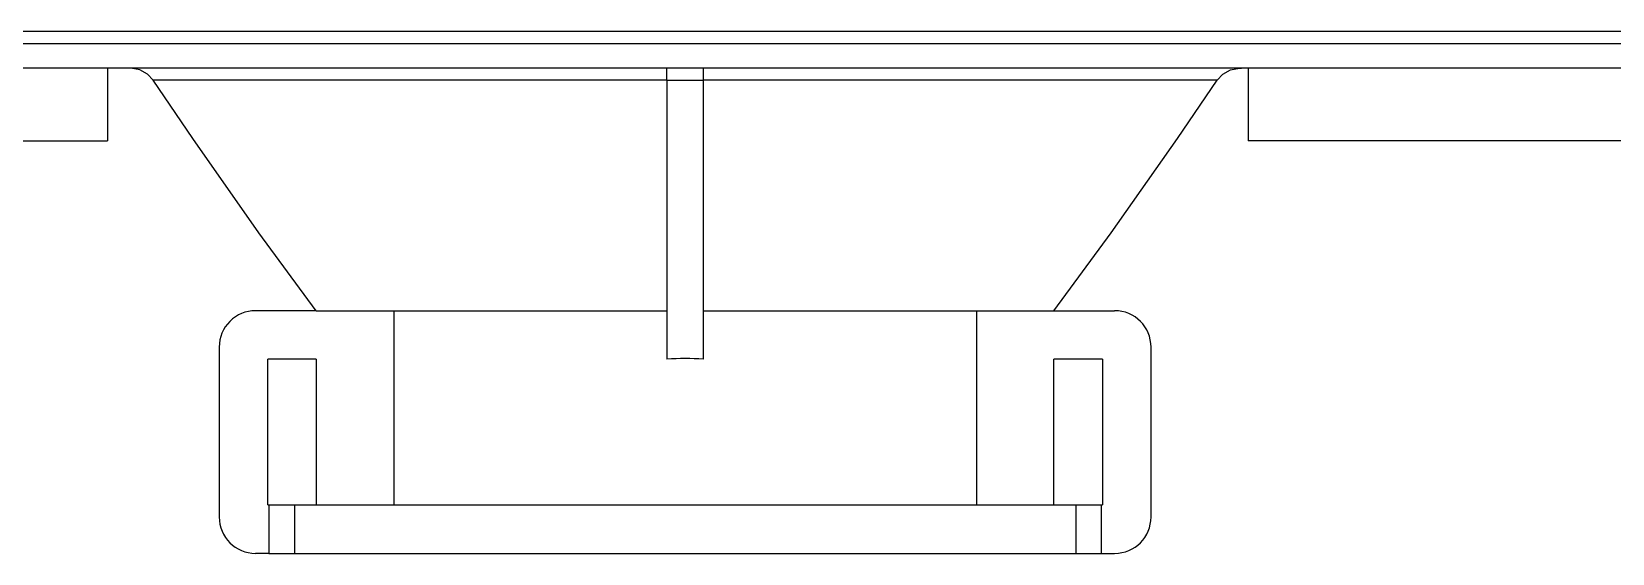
# Model space of a CAD drawing. Header units: millimetres. Extents: x -2653 to 6698, y -4403 to -42.
# Drawn here: x -1253 to -1153.1, y -865 to -832 of the extents above; entities that cross this region are included whole.
import ezdxf

# ---------------------------------------------------------------- set-up
doc = ezdxf.new("R2010")
doc.units = ezdxf.units.MM
doc.header["$MEASUREMENT"] = 0

# ---------------------------------------------------------------- blocks, each defined once
blk = doc.blocks.new('BX22012-1成')
at = {"color": 0, "lineweight": -3}
for p, q in [((1197.788, 69.237), (863.718, 69.237)), ((1197.788, 68.471), (863.718, 68.471)), ((1197.788, 66.939), (863.718, 66.939)), ((1029.297, 66.173), (996.856, 66.173)), ((1064.037, 66.173), (1031.596, 66.173)), ((931.145, 62.341), (993.975, 62.341)), ((1130.361, 62.341), (1065.998, 62.341)), ((1007.156, 39.355), (1053.737, 39.355)), ((1007.156, 36.29), (1053.737, 36.29))]:
    blk.add_line(p, q, dxfattribs=at)
at = {"color": 0, "lineweight": -3, "ltscale": 0.101351}
for p, q in [((993.975, 66.939), (993.975, 62.341)), ((1065.998, 66.939), (1065.998, 62.341))]:
    blk.add_line(p, q, dxfattribs=at)
at = {"color": 0, "lineweight": -3, "ltscale": 0.016892}
for p, q in [((1029.297, 66.173), (1029.297, 66.939)), ((1031.596, 66.939), (1031.596, 66.173))]:
    blk.add_line(p, q, dxfattribs=at)
at = {"color": 0, "lineweight": -3, "ltscale": 0.050676}
blk.add_line((1029.297, 66.173), (1031.596, 66.173), dxfattribs=at)
at = {"color": 0, "lineweight": -3, "ltscale": 0.388406}
for p, q in [((1029.297, 66.173), (1029.297, 48.554)), ((1031.596, 66.173), (1031.596, 48.554))]:
    blk.add_line(p, q, dxfattribs=at)
at = {"color": 0, "lineweight": -3, "ltscale": 0.08446}
blk.add_line((1007.156, 51.614), (1003.324, 51.614), dxfattribs=at)
at = {"color": 0, "lineweight": -3, "ltscale": 0.108064}
blk.add_line((1007.156, 51.614), (1012.057, 51.614), dxfattribs=at)
at = {"color": 0, "lineweight": -3, "ltscale": 0.27027}
for p, q in [((1012.057, 51.614), (1012.057, 39.355)), ((1048.836, 51.614), (1048.836, 39.355))]:
    blk.add_line(p, q, dxfattribs=at)
at = {"color": 0, "lineweight": -3, "ltscale": 0.380067}
for p, q in [((1012.057, 51.614), (1029.297, 51.614)), ((1031.596, 51.614), (1048.836, 51.614))]:
    blk.add_line(p, q, dxfattribs=at)
at = {"color": 0, "lineweight": -3, "ltscale": 0.192522}
blk.add_line((1048.836, 51.614), (1057.568, 51.614), dxfattribs=at)
at = {"color": 0, "lineweight": -3, "ltscale": 0.236486}
for p, q in [((1001.026, 49.316), (1001.026, 38.589)), ((1059.867, 38.589), (1059.867, 49.316))]:
    blk.add_line(p, q, dxfattribs=at)
at = {"color": 0, "lineweight": -3, "ltscale": 0.067567}
for p, q in [((1007.156, 48.55), (1004.091, 48.55)), ((1056.802, 48.55), (1053.737, 48.55)), ((1004.171, 39.355), (1004.171, 36.29)), ((1005.779, 39.355), (1005.779, 36.29)), ((1055.113, 39.355), (1055.113, 36.29)), ((1056.722, 39.355), (1056.722, 36.29))]:
    blk.add_line(p, q, dxfattribs=at)
at = {"color": 0, "lineweight": -3, "ltscale": 0.202702}
for p, q in [((1004.091, 39.355), (1004.091, 48.55)), ((1007.156, 48.55), (1007.156, 39.355)), ((1053.737, 39.355), (1053.737, 48.55)), ((1056.802, 48.55), (1056.802, 39.355))]:
    blk.add_line(p, q, dxfattribs=at)
at = {"color": 0, "lineweight": -3, "ltscale": 0.001765}
for p, q in [((1004.091, 39.355), (1004.171, 39.355)), ((1056.722, 39.355), (1056.802, 39.355))]:
    blk.add_line(p, q, dxfattribs=at)
at = {"color": 0, "lineweight": -3, "ltscale": 0.035466}
for p, q in [((1004.171, 39.355), (1005.779, 39.355)), ((1055.113, 39.355), (1056.722, 39.355)), ((1004.171, 36.29), (1005.779, 36.29)), ((1055.113, 36.29), (1056.722, 36.29))]:
    blk.add_line(p, q, dxfattribs=at)
at = {"color": 0, "lineweight": -3, "ltscale": 0.030337}
for p, q in [((1005.779, 39.355), (1007.156, 39.355)), ((1005.779, 36.29), (1007.156, 36.29))]:
    blk.add_line(p, q, dxfattribs=at)
at = {"color": 0, "lineweight": -3, "ltscale": 0.030336}
for p, q in [((1053.737, 39.355), (1055.113, 39.355)), ((1053.737, 36.29), (1055.113, 36.29))]:
    blk.add_line(p, q, dxfattribs=at)
at = {"color": 0, "lineweight": -3, "ltscale": 0.018657}
for p, q in [((1004.171, 36.29), (1003.324, 36.29)), ((1056.722, 36.29), (1057.568, 36.29))]:
    blk.add_line(p, q, dxfattribs=at)
at = {"color": 0, "lineweight": -3}
for points in [[(996.856, 66.173), (996.496, 66.553), (996.021, 66.814), (995.439, 66.935), (995.322, 66.939)], [(1064.037, 66.173), (1064.397, 66.553), (1064.872, 66.814), (1065.453, 66.935), (1065.571, 66.939)], [(1007.156, 51.614), (1003.536, 56.522), (999.359, 62.482), (996.856, 66.173)], [(1053.737, 51.614), (1057.357, 56.522), (1061.533, 62.481), (1064.037, 66.173)]]:
    blk.add_lwpolyline(points, dxfattribs=at)
for centre, radius, start, end in [((1003.324, 49.316), 2.299, 90, 180.00001), ((1057.568, 49.316), 2.299, 0, 90), ((1030.446, 30.854), 17.738, 86.2849, 93.7151), ((1003.324, 38.589), 2.299, 180.00001, 270), ((1057.568, 38.589), 2.299, 270, 0)]:
    blk.add_arc(centre, radius, start, end, dxfattribs=at)

msp = doc.modelspace()

# ---------------------------------------------------------------- block references
msp.add_blockref('BX22012-1成', (-2242.141, -901.243))

doc.saveas('drawing.dxf')
